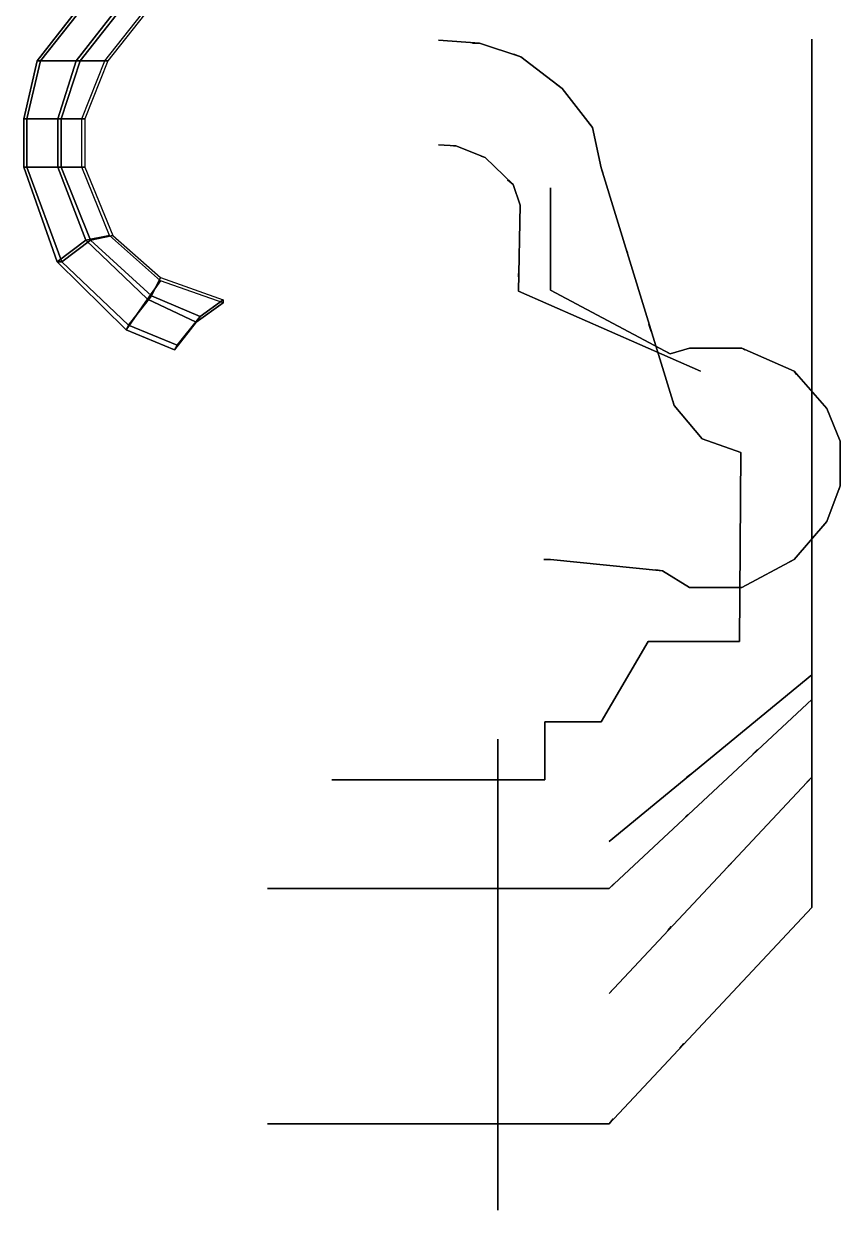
# Model space of a CAD drawing. Extents: x -5 to 14, y -77 to 101.
# Drawn here: x -5.22 to 5.06, y 32 to 46.94 of the extents above; entities that cross this region are included whole.
import ezdxf

# ---------------------------------------------------------------- set-up
doc = ezdxf.new("R2010")
doc.units = 0
doc.layers.add('RAILINGS_MIRRORED', color=6, linetype='CONTINUOUS')

msp = doc.modelspace()

# ---------------------------------------------------------------- linework, layer by layer
at = {"layer": 'RAILINGS_MIRRORED'}
for points in [[(-1.72, 50.62, 16.68), (-5.01, 46.47, 16.68), (-5.05, 46.47, 16.68), (-1.78, 50.65, 16.68)], [(-1.78, 50.65, 16.68), (-5.05, 46.47, 16.68), (-4.56, 46.47, 16.28), (-1.61, 50.24, 16.28)], [(-1.57, 50.2, 16.28), (-4.51, 46.47, 16.28), (-5.01, 46.47, 16.68), (-1.72, 50.62, 16.68)], [(-1.61, 50.24, 16.28), (-4.56, 46.47, 16.28), (-4.2, 46.47, 15.53), (-1.51, 49.87, 15.53)], [(-1.47, 49.87, 15.53), (-4.16, 46.47, 15.53), (-4.51, 46.47, 16.28), (-1.57, 50.2, 16.28)], [(0.52, 46.69, 27.68), (0, 46.73, 27.68), (0, 46.73, 27.61), (0.52, 46.69, 27.61)], [(0.52, 46.69, 27.61), (0, 46.73, 27.61), (0, 46.73, 27.68), (0.52, 46.69, 27.68)], [(0.52, 46.69, 27.95), (0, 46.73, 27.95), (0, 46.73, 28.02), (0.52, 46.69, 28.02)], [(0.52, 46.69, 28.02), (0, 46.73, 28.02), (0, 46.73, 27.95), (0.52, 46.69, 27.95)], [(0.52, 46.69, 28.39), (0, 46.73, 28.39), (0, 46.73, 28.32), (0.52, 46.69, 28.32)], [(0.52, 46.69, 28.32), (0, 46.73, 28.32), (0, 46.73, 28.39), (0.52, 46.69, 28.39)], [(0.52, 46.69, 27.35), (0.52, 46.69, 28.32), (0.43, 46.69, 28.32), (0.43, 46.69, 27.35)], [(0.43, 46.69, 27.35), (0.43, 46.69, 28.32), (0.52, 46.69, 28.32), (0.52, 46.69, 27.35)], [(1.04, 46.52, 27.68), (0.52, 46.69, 27.68), (0.52, 46.69, 27.61), (1.04, 46.52, 27.61)], [(1.04, 46.52, 27.61), (0.52, 46.69, 27.61), (0.52, 46.69, 27.68), (1.04, 46.52, 27.68)], [(1.04, 46.52, 27.95), (0.52, 46.69, 27.95), (0.52, 46.69, 28.02), (1.04, 46.52, 28.02)], [(1.04, 46.52, 28.02), (0.52, 46.69, 28.02), (0.52, 46.69, 27.95), (1.04, 46.52, 27.95)], [(1.04, 46.52, 28.39), (0.52, 46.69, 28.39), (0.52, 46.69, 28.32), (1.04, 46.52, 28.32)], [(1.04, 46.52, 28.32), (0.52, 46.69, 28.32), (0.52, 46.69, 28.39), (1.04, 46.52, 28.39)], [(4.7, 38.46, 9.01), (4.7, 46.74, 9.01), (4.7, 46.74, 8.94), (4.7, 38.46, 8.94)], [(4.7, 38.46, 8.94), (4.7, 46.74, 8.94), (4.7, 46.74, 9.01), (4.7, 38.46, 9.01)], [(4.7, 38.46, 9.24), (4.7, 46.74, 9.24), (4.7, 46.74, 9.31), (4.7, 38.46, 9.31)], [(4.7, 38.46, 9.31), (4.7, 46.74, 9.31), (4.7, 46.74, 9.24), (4.7, 38.46, 9.24)], [(4.7, 38.46, 9.71), (4.7, 46.74, 9.71), (4.7, 46.74, 9.64), (4.7, 38.46, 9.64)], [(4.7, 38.46, 9.64), (4.7, 46.74, 9.64), (4.7, 46.74, 9.71), (4.7, 38.46, 9.71)], [(4.7, 46.68, 8.67), (4.7, 46.68, 9.64), (4.7, 46.74, 9.64), (4.7, 46.74, 8.67)], [(4.7, 46.74, 8.67), (4.7, 46.74, 9.64), (4.7, 46.68, 9.64), (4.7, 46.68, 8.67)], [(-5.05, 46.47, 16.68), (-5.22, 45.74, 16.68), (-4.79, 45.74, 16.28), (-4.56, 46.47, 16.28)], [(-5.01, 46.47, 16.68), (-5.18, 45.74, 16.68), (-5.22, 45.74, 16.68), (-5.05, 46.47, 16.68)], [(-4.51, 46.47, 16.28), (-4.75, 45.74, 16.28), (-5.18, 45.74, 16.68), (-5.01, 46.47, 16.68)], [(-4.56, 46.47, 16.28), (-4.79, 45.74, 16.28), (-4.49, 45.74, 15.53), (-4.2, 46.47, 15.53)], [(-4.16, 46.47, 15.53), (-4.45, 45.74, 15.53), (-4.75, 45.74, 16.28), (-4.51, 46.47, 16.28)], [(1.04, 46.52, 27.35), (1.04, 46.52, 28.32), (0.95, 46.55, 28.32), (0.95, 46.55, 27.35)], [(0.95, 46.55, 27.35), (0.95, 46.55, 28.32), (1.04, 46.52, 28.32), (1.04, 46.52, 27.35)], [(1.56, 46.12, 27.61), (1.04, 46.52, 27.61), (1.04, 46.52, 27.68), (1.56, 46.12, 27.68)], [(1.56, 46.12, 27.68), (1.04, 46.52, 27.68), (1.04, 46.52, 27.61), (1.56, 46.12, 27.61)], [(1.56, 46.12, 28.02), (1.04, 46.52, 28.02), (1.04, 46.52, 27.95), (1.56, 46.12, 27.95)], [(1.56, 46.12, 27.95), (1.04, 46.52, 27.95), (1.04, 46.52, 28.02), (1.56, 46.12, 28.02)], [(1.56, 46.12, 28.32), (1.04, 46.52, 28.32), (1.04, 46.52, 28.39), (1.56, 46.12, 28.39)], [(1.56, 46.12, 28.39), (1.04, 46.52, 28.39), (1.04, 46.52, 28.32), (1.56, 46.12, 28.32)], [(1.56, 46.12, 27.35), (1.56, 46.12, 28.32), (1.49, 46.17, 28.32), (1.49, 46.17, 27.35)], [(1.49, 46.17, 27.35), (1.49, 46.17, 28.32), (1.56, 46.12, 28.32), (1.56, 46.12, 27.35)], [(1.94, 45.63, 27.68), (1.56, 46.12, 27.68), (1.56, 46.12, 27.61), (1.94, 45.63, 27.61)], [(1.94, 45.63, 27.61), (1.56, 46.12, 27.61), (1.56, 46.12, 27.68), (1.94, 45.63, 27.68)], [(1.94, 45.63, 27.95), (1.56, 46.12, 27.95), (1.56, 46.12, 28.02), (1.94, 45.63, 28.02)], [(1.94, 45.63, 28.02), (1.56, 46.12, 28.02), (1.56, 46.12, 27.95), (1.94, 45.63, 27.95)], [(1.94, 45.63, 28.39), (1.56, 46.12, 28.39), (1.56, 46.12, 28.32), (1.94, 45.63, 28.32)], [(1.94, 45.63, 28.32), (1.56, 46.12, 28.32), (1.56, 46.12, 28.39), (1.94, 45.63, 28.39)], [(4.7, 45.86, 8.67), (4.7, 45.86, 9.64), (4.7, 45.8, 9.64), (4.7, 45.8, 8.67)], [(4.7, 45.8, 8.67), (4.7, 45.8, 9.64), (4.7, 45.86, 9.64), (4.7, 45.86, 8.67)], [(-5.18, 45.74, 16.68), (-5.18, 45.13, 16.68), (-5.22, 45.13, 16.68), (-5.22, 45.74, 16.68)], [(-5.22, 45.74, 16.68), (-5.22, 45.13, 16.68), (-4.79, 45.13, 16.28), (-4.79, 45.74, 16.28)], [(-4.75, 45.74, 16.28), (-4.75, 45.13, 16.28), (-5.18, 45.13, 16.68), (-5.18, 45.74, 16.68)], [(-4.79, 45.74, 16.28), (-4.79, 45.13, 16.28), (-4.49, 45.13, 15.53), (-4.49, 45.74, 15.53)], [(-4.45, 45.74, 15.53), (-4.45, 45.13, 15.53), (-4.75, 45.13, 16.28), (-4.75, 45.74, 16.28)], [(1.94, 45.63, 27.35), (1.94, 45.63, 28.32), (1.89, 45.69, 28.32), (1.89, 45.69, 27.35)], [(1.89, 45.69, 27.35), (1.89, 45.69, 28.32), (1.94, 45.63, 28.32), (1.94, 45.63, 27.35)], [(2.05, 45.12, 27.61), (1.94, 45.63, 27.61), (1.94, 45.63, 27.68), (2.05, 45.12, 27.68)], [(2.05, 45.12, 27.68), (1.94, 45.63, 27.68), (1.94, 45.63, 27.61), (2.05, 45.12, 27.61)], [(2.05, 45.12, 28.02), (1.94, 45.63, 28.02), (1.94, 45.63, 27.95), (2.05, 45.12, 27.95)], [(2.05, 45.12, 27.95), (1.94, 45.63, 27.95), (1.94, 45.63, 28.02), (2.05, 45.12, 28.02)], [(2.05, 45.12, 28.32), (1.94, 45.63, 28.32), (1.94, 45.63, 28.39), (2.05, 45.12, 28.39)], [(2.05, 45.12, 28.39), (1.94, 45.63, 28.39), (1.94, 45.63, 28.32), (2.05, 45.12, 28.32)], [(0.22, 45.4, 20.04), (0, 45.41, 20.04), (0, 45.41, 20.11), (0.22, 45.4, 20.11)], [(0.22, 45.4, 20.11), (0, 45.41, 20.11), (0, 45.41, 20.04), (0.22, 45.4, 20.04)], [(0.22, 45.4, 20.41), (0, 45.41, 20.41), (0, 45.41, 20.34), (0.22, 45.4, 20.34)], [(0.22, 45.4, 20.34), (0, 45.41, 20.34), (0, 45.41, 20.41), (0.22, 45.4, 20.41)], [(0.22, 45.4, 20.74), (0, 45.41, 20.74), (0, 45.41, 20.81), (0.22, 45.4, 20.81)], [(0.22, 45.4, 20.81), (0, 45.41, 20.81), (0, 45.41, 20.74), (0.22, 45.4, 20.74)], [(0.22, 45.4, 19.77), (0.22, 45.4, 20.74), (0.19, 45.4, 20.74), (0.19, 45.4, 19.77)], [(0.19, 45.4, 19.77), (0.19, 45.4, 20.74), (0.22, 45.4, 20.74), (0.22, 45.4, 19.77)], [(0.59, 45.25, 20.11), (0.22, 45.4, 20.11), (0.22, 45.4, 20.04), (0.59, 45.25, 20.04)], [(0.59, 45.25, 20.04), (0.22, 45.4, 20.04), (0.22, 45.4, 20.11), (0.59, 45.25, 20.11)], [(0.59, 45.25, 20.34), (0.22, 45.4, 20.34), (0.22, 45.4, 20.41), (0.59, 45.25, 20.41)], [(0.59, 45.25, 20.41), (0.22, 45.4, 20.41), (0.22, 45.4, 20.34), (0.59, 45.25, 20.34)], [(0.59, 45.25, 20.81), (0.22, 45.4, 20.81), (0.22, 45.4, 20.74), (0.59, 45.25, 20.74)], [(0.59, 45.25, 20.74), (0.22, 45.4, 20.74), (0.22, 45.4, 20.81), (0.59, 45.25, 20.81)], [(0.54, 45.27, 19.77), (0.54, 45.27, 20.74), (0.59, 45.25, 20.74), (0.59, 45.25, 19.77)], [(0.59, 45.25, 19.77), (0.59, 45.25, 20.74), (0.54, 45.27, 20.74), (0.54, 45.27, 19.77)], [(-5.18, 45.13, 16.68), (-4.74, 43.94, 16.68), (-4.8, 43.94, 16.68), (-5.22, 45.13, 16.68)], [(-5.22, 45.13, 16.68), (-4.8, 43.94, 16.68), (-4.44, 44.21, 16.28), (-4.79, 45.13, 16.28)], [(-4.75, 45.13, 16.28), (-4.38, 44.21, 16.28), (-4.74, 43.94, 16.68), (-5.18, 45.13, 16.68)], [(-4.79, 45.13, 16.28), (-4.44, 44.21, 16.28), (-4.14, 44.27, 15.53), (-4.49, 45.13, 15.53)], [(-4.45, 45.13, 15.53), (-4.1, 44.27, 15.53), (-4.38, 44.21, 16.28), (-4.75, 45.13, 16.28)], [(0.94, 44.91, 20.04), (0.59, 45.25, 20.04), (0.59, 45.25, 20.11), (0.94, 44.91, 20.11)], [(0.94, 44.91, 20.11), (0.59, 45.25, 20.11), (0.59, 45.25, 20.04), (0.94, 44.91, 20.04)], [(0.94, 44.91, 20.41), (0.59, 45.25, 20.41), (0.59, 45.25, 20.34), (0.94, 44.91, 20.34)], [(0.94, 44.91, 20.34), (0.59, 45.25, 20.34), (0.59, 45.25, 20.41), (0.94, 44.91, 20.41)], [(0.94, 44.91, 20.74), (0.59, 45.25, 20.74), (0.59, 45.25, 20.81), (0.94, 44.91, 20.81)], [(0.94, 44.91, 20.81), (0.59, 45.25, 20.81), (0.59, 45.25, 20.74), (0.94, 44.91, 20.74)], [(2.97, 42.13, 27.68), (2.05, 45.12, 27.68), (2.05, 45.12, 27.61), (2.97, 42.13, 27.61)], [(2.97, 42.13, 27.61), (2.05, 45.12, 27.61), (2.05, 45.12, 27.68), (2.97, 42.13, 27.68)], [(2.97, 42.13, 27.95), (2.05, 45.12, 27.95), (2.05, 45.12, 28.02), (2.97, 42.13, 28.02)], [(2.97, 42.13, 28.02), (2.05, 45.12, 28.02), (2.05, 45.12, 27.95), (2.97, 42.13, 27.95)], [(2.05, 45.12, 27.35), (2.05, 45.12, 28.32), (2.07, 45.06, 28.32), (2.07, 45.06, 27.35)], [(2.07, 45.06, 27.35), (2.07, 45.06, 28.32), (2.05, 45.12, 28.32), (2.05, 45.12, 27.35)], [(2.97, 42.13, 28.39), (2.05, 45.12, 28.39), (2.05, 45.12, 28.32), (2.97, 42.13, 28.32)], [(2.97, 42.13, 28.32), (2.05, 45.12, 28.32), (2.05, 45.12, 28.39), (2.97, 42.13, 28.39)], [(0.94, 44.91, 19.77), (0.94, 44.91, 20.74), (0.87, 44.97, 20.74), (0.87, 44.97, 19.77)], [(0.87, 44.97, 19.77), (0.87, 44.97, 20.74), (0.94, 44.91, 20.74), (0.94, 44.91, 19.77)], [(1.03, 44.65, 20.11), (0.94, 44.91, 20.11), (0.94, 44.91, 20.04), (1.03, 44.65, 20.04)], [(1.03, 44.65, 20.04), (0.94, 44.91, 20.04), (0.94, 44.91, 20.11), (1.03, 44.65, 20.11)], [(1.03, 44.65, 20.34), (0.94, 44.91, 20.34), (0.94, 44.91, 20.41), (1.03, 44.65, 20.41)], [(1.03, 44.65, 20.41), (0.94, 44.91, 20.41), (0.94, 44.91, 20.34), (1.03, 44.65, 20.34)], [(1.03, 44.65, 20.81), (0.94, 44.91, 20.81), (0.94, 44.91, 20.74), (1.03, 44.65, 20.74)], [(1.03, 44.65, 20.74), (0.94, 44.91, 20.74), (0.94, 44.91, 20.81), (1.03, 44.65, 20.81)], [(1.41, 43.58, 24.25), (1.41, 44.87, 24.25), (1.41, 44.87, 24.32), (1.41, 43.58, 24.32)], [(1.41, 43.58, 24.32), (1.41, 44.87, 24.32), (1.41, 44.87, 24.25), (1.41, 43.58, 24.25)], [(1.41, 43.58, 24.65), (1.41, 44.87, 24.65), (1.41, 44.87, 24.58), (1.41, 43.58, 24.58)], [(1.41, 43.58, 24.58), (1.41, 44.87, 24.58), (1.41, 44.87, 24.65), (1.41, 43.58, 24.65)], [(1.41, 44.83, 23.98), (1.41, 44.83, 24.95), (1.41, 44.87, 24.95), (1.41, 44.87, 23.98)], [(1.41, 44.87, 23.98), (1.41, 44.87, 24.95), (1.41, 44.83, 24.95), (1.41, 44.83, 23.98)], [(1.41, 43.58, 24.95), (1.41, 44.87, 24.95), (1.41, 44.87, 25.02), (1.41, 43.58, 25.02)], [(1.41, 43.58, 25.02), (1.41, 44.87, 25.02), (1.41, 44.87, 24.95), (1.41, 43.58, 24.95)], [(4.7, 44.84, 8.67), (4.7, 44.84, 9.64), (4.7, 44.9, 9.64), (4.7, 44.9, 8.67)], [(4.7, 44.9, 8.67), (4.7, 44.9, 9.64), (4.7, 44.84, 9.64), (4.7, 44.84, 8.67)], [(4.7, 38.74, 11.12), (4.7, 44.66, 11.12), (4.7, 44.66, 11.05), (4.7, 38.74, 11.05)], [(4.7, 38.74, 11.05), (4.7, 44.66, 11.05), (4.7, 44.66, 11.12), (4.7, 38.74, 11.12)], [(4.7, 38.43, 13.16), (4.7, 44.66, 13.16), (4.7, 44.66, 13.23), (4.7, 38.43, 13.23)], [(4.7, 38.43, 13.23), (4.7, 44.66, 13.23), (4.7, 44.66, 13.16), (4.7, 38.43, 13.16)], [(4.7, 38.43, 13.53), (4.7, 44.66, 13.53), (4.7, 44.66, 13.46), (4.7, 38.43, 13.46)], [(4.7, 38.43, 13.46), (4.7, 44.66, 13.46), (4.7, 44.66, 13.53), (4.7, 38.43, 13.53)], [(4.7, 38.74, 11.35), (4.7, 44.66, 11.35), (4.7, 44.66, 11.42), (4.7, 38.74, 11.42)], [(4.7, 38.74, 11.42), (4.7, 44.66, 11.42), (4.7, 44.66, 11.35), (4.7, 38.74, 11.35)], [(4.7, 44.6, 12.89), (4.7, 44.6, 13.86), (4.7, 44.66, 13.86), (4.7, 44.66, 12.89)], [(4.7, 44.66, 12.89), (4.7, 44.66, 13.86), (4.7, 44.6, 13.86), (4.7, 44.6, 12.89)], [(4.7, 38.43, 13.86), (4.7, 44.66, 13.86), (4.7, 44.66, 13.93), (4.7, 38.43, 13.93)], [(4.7, 38.43, 13.93), (4.7, 44.66, 13.93), (4.7, 44.66, 13.86), (4.7, 38.43, 13.86)], [(4.7, 44.6, 10.78), (4.7, 44.6, 11.75), (4.7, 44.66, 11.75), (4.7, 44.66, 10.78)], [(4.7, 44.66, 10.78), (4.7, 44.66, 11.75), (4.7, 44.6, 11.75), (4.7, 44.6, 10.78)], [(4.7, 38.74, 11.82), (4.7, 44.66, 11.82), (4.7, 44.66, 11.75), (4.7, 38.74, 11.75)], [(4.7, 38.74, 11.75), (4.7, 44.66, 11.75), (4.7, 44.66, 11.82), (4.7, 38.74, 11.82)], [(1.01, 43.57, 20.04), (1.03, 44.65, 20.04), (1.03, 44.65, 20.11), (1.01, 43.57, 20.11)], [(1.01, 43.57, 20.11), (1.03, 44.65, 20.11), (1.03, 44.65, 20.04), (1.01, 43.57, 20.04)], [(1.01, 43.57, 20.41), (1.03, 44.65, 20.41), (1.03, 44.65, 20.34), (1.01, 43.57, 20.34)], [(1.01, 43.57, 20.34), (1.03, 44.65, 20.34), (1.03, 44.65, 20.41), (1.01, 43.57, 20.41)], [(1.01, 43.57, 20.74), (1.03, 44.65, 20.74), (1.03, 44.65, 20.81), (1.01, 43.57, 20.81)], [(1.01, 43.57, 20.81), (1.03, 44.65, 20.81), (1.03, 44.65, 20.74), (1.01, 43.57, 20.74)], [(1.03, 44.65, 19.77), (1.03, 44.65, 20.74), (1.03, 44.61, 20.74), (1.03, 44.61, 19.77)], [(1.03, 44.61, 19.77), (1.03, 44.61, 20.74), (1.03, 44.65, 20.74), (1.03, 44.65, 19.77)], [(-4.8, 43.94, 16.68), (-3.93, 43.08, 16.68), (-3.66, 43.47, 16.28), (-4.44, 44.21, 16.28)], [(-4.38, 44.21, 16.28), (-3.61, 43.51, 16.28), (-3.9, 43.14, 16.68), (-4.74, 43.94, 16.68)], [(-4.44, 44.21, 16.28), (-3.66, 43.47, 16.28), (-3.5, 43.7, 15.53), (-4.14, 44.27, 15.53)], [(-4.1, 44.27, 15.53), (-3.5, 43.74, 15.53), (-3.61, 43.51, 16.28), (-4.38, 44.21, 16.28)], [(2.36, 44.11, 27.35), (2.36, 44.11, 28.32), (2.38, 44.05, 28.32), (2.38, 44.05, 27.35)], [(2.38, 44.05, 27.35), (2.38, 44.05, 28.32), (2.36, 44.11, 28.32), (2.36, 44.11, 27.35)], [(-4.74, 43.94, 16.68), (-3.9, 43.14, 16.68), (-3.93, 43.08, 16.68), (-4.8, 43.94, 16.68)], [(1.01, 43.75, 19.77), (1.01, 43.75, 20.74), (1.01, 43.79, 20.74), (1.01, 43.79, 19.77)], [(1.01, 43.79, 19.77), (1.01, 43.79, 20.74), (1.01, 43.75, 20.74), (1.01, 43.75, 19.77)], [(-3.66, 43.47, 16.28), (-3.05, 43.18, 16.28), (-2.71, 43.42, 15.53), (-3.5, 43.7, 15.53)], [(-3.5, 43.74, 15.53), (-2.71, 43.46, 15.53), (-3, 43.25, 16.28), (-3.61, 43.51, 16.28)], [(1.41, 43.58, 23.98), (1.41, 43.58, 24.95), (1.41, 43.62, 24.95), (1.41, 43.62, 23.98)], [(1.41, 43.62, 23.98), (1.41, 43.62, 24.95), (1.41, 43.58, 24.95), (1.41, 43.58, 23.98)], [(4.7, 43.73, 8.67), (4.7, 43.73, 9.64), (4.7, 43.67, 9.64), (4.7, 43.67, 8.67)], [(4.7, 43.67, 8.67), (4.7, 43.67, 9.64), (4.7, 43.73, 9.64), (4.7, 43.73, 8.67)], [(4.7, 43.63, 12.89), (4.7, 43.63, 13.86), (4.7, 43.69, 13.86), (4.7, 43.69, 12.89)], [(4.7, 43.69, 12.89), (4.7, 43.69, 13.86), (4.7, 43.63, 13.86), (4.7, 43.63, 12.89)], [(4.7, 43.69, 10.78), (4.7, 43.69, 11.75), (4.7, 43.63, 11.75), (4.7, 43.63, 10.78)], [(4.7, 43.63, 10.78), (4.7, 43.63, 11.75), (4.7, 43.69, 11.75), (4.7, 43.69, 10.78)], [(-3.93, 43.08, 16.68), (-3.32, 42.83, 16.68), (-3.05, 43.18, 16.28), (-3.66, 43.47, 16.28)], [(-3.61, 43.51, 16.28), (-3, 43.25, 16.28), (-3.29, 42.89, 16.68), (-3.9, 43.14, 16.68)], [(3.3, 42.56, 20.11), (1.01, 43.57, 20.11), (1.01, 43.57, 20.04), (3.3, 42.56, 20.04)], [(3.3, 42.56, 20.04), (1.01, 43.57, 20.04), (1.01, 43.57, 20.11), (3.3, 42.56, 20.11)], [(3.3, 42.56, 20.34), (1.01, 43.57, 20.34), (1.01, 43.57, 20.41), (3.3, 42.56, 20.41)], [(3.3, 42.56, 20.41), (1.01, 43.57, 20.41), (1.01, 43.57, 20.34), (3.3, 42.56, 20.34)], [(3.3, 42.56, 20.81), (1.01, 43.57, 20.81), (1.01, 43.57, 20.74), (3.3, 42.56, 20.74)], [(3.3, 42.56, 20.74), (1.01, 43.57, 20.74), (1.01, 43.57, 20.81), (3.3, 42.56, 20.81)], [(2.92, 42.78, 24.32), (1.41, 43.58, 24.32), (1.41, 43.58, 24.25), (2.92, 42.78, 24.25)], [(2.92, 42.78, 24.25), (1.41, 43.58, 24.25), (1.41, 43.58, 24.32), (2.92, 42.78, 24.32)], [(2.92, 42.78, 24.58), (1.41, 43.58, 24.58), (1.41, 43.58, 24.65), (2.92, 42.78, 24.65)], [(2.92, 42.78, 24.65), (1.41, 43.58, 24.65), (1.41, 43.58, 24.58), (2.92, 42.78, 24.58)], [(2.92, 42.78, 25.02), (1.41, 43.58, 25.02), (1.41, 43.58, 24.95), (2.92, 42.78, 24.95)], [(2.92, 42.78, 24.95), (1.41, 43.58, 24.95), (1.41, 43.58, 25.02), (2.92, 42.78, 25.02)], [(-3.05, 43.18, 16.28), (-3, 43.25, 16.28), (-2.71, 43.46, 15.53), (-2.71, 43.42, 15.53)], [(-3.32, 42.83, 16.68), (-3.29, 42.89, 16.68), (-3, 43.25, 16.28), (-3.05, 43.18, 16.28)], [(4.7, 37.45, 15.3), (4.7, 43.27, 15.3), (4.7, 43.27, 15.37), (4.7, 37.45, 15.37)], [(4.7, 37.45, 15.37), (4.7, 43.27, 15.37), (4.7, 43.27, 15.3), (4.7, 37.45, 15.3)], [(4.7, 37.45, 15.67), (4.7, 43.27, 15.67), (4.7, 43.27, 15.6), (4.7, 37.45, 15.6)], [(4.7, 37.45, 15.6), (4.7, 43.27, 15.6), (4.7, 43.27, 15.67), (4.7, 37.45, 15.67)], [(4.7, 37.45, 16), (4.7, 43.27, 16), (4.7, 43.27, 16.07), (4.7, 37.45, 16.07)], [(4.7, 37.45, 16.07), (4.7, 43.27, 16.07), (4.7, 43.27, 16), (4.7, 37.45, 16)], [(-3.9, 43.14, 16.68), (-3.29, 42.89, 16.68), (-3.32, 42.83, 16.68), (-3.93, 43.08, 16.68)], [(2.68, 43.06, 27.35), (2.68, 43.06, 28.32), (2.65, 43.15, 28.32), (2.65, 43.15, 27.35)], [(2.65, 43.15, 27.35), (2.65, 43.15, 28.32), (2.68, 43.06, 28.32), (2.68, 43.06, 27.35)], [(2.92, 42.78, 23.98), (2.92, 42.78, 24.95), (2.88, 42.8, 24.95), (2.88, 42.8, 23.98)], [(2.88, 42.8, 23.98), (2.88, 42.8, 24.95), (2.92, 42.78, 24.95), (2.92, 42.78, 23.98)], [(3.16, 42.85, 24.25), (2.92, 42.78, 24.25), (2.92, 42.78, 24.32), (3.16, 42.85, 24.32)], [(3.16, 42.85, 24.32), (2.92, 42.78, 24.32), (2.92, 42.78, 24.25), (3.16, 42.85, 24.25)], [(3.16, 42.85, 24.65), (2.92, 42.78, 24.65), (2.92, 42.78, 24.58), (3.16, 42.85, 24.58)], [(3.16, 42.85, 24.58), (2.92, 42.78, 24.58), (2.92, 42.78, 24.65), (3.16, 42.85, 24.65)], [(3.16, 42.85, 24.95), (2.92, 42.78, 24.95), (2.92, 42.78, 25.02), (3.16, 42.85, 25.02)], [(3.16, 42.85, 25.02), (2.92, 42.78, 25.02), (2.92, 42.78, 24.95), (3.16, 42.85, 24.95)], [(3.82, 42.85, 24.32), (3.16, 42.85, 24.32), (3.16, 42.85, 24.25), (3.82, 42.85, 24.25)], [(3.82, 42.85, 24.25), (3.16, 42.85, 24.25), (3.16, 42.85, 24.32), (3.82, 42.85, 24.32)], [(3.82, 42.85, 24.58), (3.16, 42.85, 24.58), (3.16, 42.85, 24.65), (3.82, 42.85, 24.65)], [(3.82, 42.85, 24.65), (3.16, 42.85, 24.65), (3.16, 42.85, 24.58), (3.82, 42.85, 24.58)], [(3.16, 42.85, 23.98), (3.16, 42.85, 24.95), (3.2, 42.85, 24.95), (3.2, 42.85, 23.98)], [(3.2, 42.85, 23.98), (3.2, 42.85, 24.95), (3.16, 42.85, 24.95), (3.16, 42.85, 23.98)], [(3.82, 42.85, 25.02), (3.16, 42.85, 25.02), (3.16, 42.85, 24.95), (3.82, 42.85, 24.95)], [(3.82, 42.85, 24.95), (3.16, 42.85, 24.95), (3.16, 42.85, 25.02), (3.82, 42.85, 25.02)], [(4.48, 42.56, 24.25), (3.82, 42.85, 24.25), (3.82, 42.85, 24.32), (4.48, 42.56, 24.32)], [(4.48, 42.56, 24.32), (3.82, 42.85, 24.32), (3.82, 42.85, 24.25), (4.48, 42.56, 24.25)], [(4.48, 42.56, 24.65), (3.82, 42.85, 24.65), (3.82, 42.85, 24.58), (4.48, 42.56, 24.58)], [(4.48, 42.56, 24.58), (3.82, 42.85, 24.58), (3.82, 42.85, 24.65), (4.48, 42.56, 24.65)], [(4.48, 42.56, 24.95), (3.82, 42.85, 24.95), (3.82, 42.85, 25.02), (4.48, 42.56, 25.02)], [(4.48, 42.56, 25.02), (3.82, 42.85, 25.02), (3.82, 42.85, 24.95), (4.48, 42.56, 24.95)], [(3.86, 42.83, 23.98), (3.86, 42.83, 24.95), (3.82, 42.85, 24.95), (3.82, 42.85, 23.98)], [(3.82, 42.85, 23.98), (3.82, 42.85, 24.95), (3.86, 42.83, 24.95), (3.86, 42.83, 23.98)], [(4.7, 42.72, 10.78), (4.7, 42.72, 11.75), (4.7, 42.78, 11.75), (4.7, 42.78, 10.78)], [(4.7, 42.78, 10.78), (4.7, 42.78, 11.75), (4.7, 42.72, 11.75), (4.7, 42.72, 10.78)], [(4.7, 42.76, 12.89), (4.7, 42.76, 13.86), (4.7, 42.7, 13.86), (4.7, 42.7, 12.89)], [(4.7, 42.7, 12.89), (4.7, 42.7, 13.86), (4.7, 42.76, 13.86), (4.7, 42.76, 12.89)], [(4.7, 42.63, 8.67), (4.7, 42.63, 9.64), (4.7, 42.69, 9.64), (4.7, 42.69, 8.67)], [(4.7, 42.69, 8.67), (4.7, 42.69, 9.64), (4.7, 42.63, 9.64), (4.7, 42.63, 8.67)], [(4.89, 42.09, 24.32), (4.48, 42.56, 24.32), (4.48, 42.56, 24.25), (4.89, 42.09, 24.25)], [(4.89, 42.09, 24.25), (4.48, 42.56, 24.25), (4.48, 42.56, 24.32), (4.89, 42.09, 24.32)], [(4.89, 42.09, 24.58), (4.48, 42.56, 24.58), (4.48, 42.56, 24.65), (4.89, 42.09, 24.65)], [(4.89, 42.09, 24.65), (4.48, 42.56, 24.65), (4.48, 42.56, 24.58), (4.89, 42.09, 24.58)], [(4.48, 42.56, 23.98), (4.48, 42.56, 24.95), (4.51, 42.52, 24.95), (4.51, 42.52, 23.98)], [(4.51, 42.52, 23.98), (4.51, 42.52, 24.95), (4.48, 42.56, 24.95), (4.48, 42.56, 23.98)], [(4.89, 42.09, 25.02), (4.48, 42.56, 25.02), (4.48, 42.56, 24.95), (4.89, 42.09, 24.95)], [(4.89, 42.09, 24.95), (4.48, 42.56, 24.95), (4.48, 42.56, 25.02), (4.89, 42.09, 25.02)], [(4.7, 42.55, 15.03), (4.7, 42.55, 16), (4.7, 42.49, 16), (4.7, 42.49, 15.03)], [(4.7, 42.49, 15.03), (4.7, 42.49, 16), (4.7, 42.55, 16), (4.7, 42.55, 15.03)], [(2.95, 42.19, 27.35), (2.95, 42.19, 28.32), (2.97, 42.13, 28.32), (2.97, 42.13, 27.35)], [(2.97, 42.13, 27.35), (2.97, 42.13, 28.32), (2.95, 42.19, 28.32), (2.95, 42.19, 27.35)], [(3.32, 41.71, 27.61), (2.97, 42.13, 27.61), (2.97, 42.13, 27.68), (3.32, 41.71, 27.68)], [(3.32, 41.71, 27.68), (2.97, 42.13, 27.68), (2.97, 42.13, 27.61), (3.32, 41.71, 27.61)], [(3.32, 41.71, 28.02), (2.97, 42.13, 28.02), (2.97, 42.13, 27.95), (3.32, 41.71, 27.95)], [(3.32, 41.71, 27.95), (2.97, 42.13, 27.95), (2.97, 42.13, 28.02), (3.32, 41.71, 28.02)], [(3.32, 41.71, 28.32), (2.97, 42.13, 28.32), (2.97, 42.13, 28.39), (3.32, 41.71, 28.39)], [(3.32, 41.71, 28.39), (2.97, 42.13, 28.39), (2.97, 42.13, 28.32), (3.32, 41.71, 28.32)], [(4.7, 41.96, 12.89), (4.7, 41.96, 13.86), (4.7, 42.02, 13.86), (4.7, 42.02, 12.89)], [(4.7, 42.02, 12.89), (4.7, 42.02, 13.86), (4.7, 41.96, 13.86), (4.7, 41.96, 12.89)], [(4.7, 41.99, 10.78), (4.7, 41.99, 11.75), (4.7, 41.93, 11.75), (4.7, 41.93, 10.78)], [(4.7, 41.93, 10.78), (4.7, 41.93, 11.75), (4.7, 41.99, 11.75), (4.7, 41.99, 10.78)], [(5.06, 41.68, 24.25), (4.89, 42.09, 24.25), (4.89, 42.09, 24.32), (5.06, 41.68, 24.32)], [(5.06, 41.68, 24.32), (4.89, 42.09, 24.32), (4.89, 42.09, 24.25), (5.06, 41.68, 24.25)], [(5.06, 41.68, 24.65), (4.89, 42.09, 24.65), (4.89, 42.09, 24.58), (5.06, 41.68, 24.58)], [(5.06, 41.68, 24.58), (4.89, 42.09, 24.58), (4.89, 42.09, 24.65), (5.06, 41.68, 24.65)], [(4.91, 42.04, 23.98), (4.91, 42.04, 24.95), (4.89, 42.09, 24.95), (4.89, 42.09, 23.98)], [(4.89, 42.09, 23.98), (4.89, 42.09, 24.95), (4.91, 42.04, 24.95), (4.91, 42.04, 23.98)], [(5.06, 41.68, 24.95), (4.89, 42.09, 24.95), (4.89, 42.09, 25.02), (5.06, 41.68, 25.02)], [(5.06, 41.68, 25.02), (4.89, 42.09, 25.02), (4.89, 42.09, 24.95), (5.06, 41.68, 24.95)], [(3.28, 41.76, 27.35), (3.28, 41.76, 28.32), (3.32, 41.71, 28.32), (3.32, 41.71, 27.35)], [(3.32, 41.71, 27.35), (3.32, 41.71, 28.32), (3.28, 41.76, 28.32), (3.28, 41.76, 27.35)], [(3.81, 41.54, 27.68), (3.32, 41.71, 27.68), (3.32, 41.71, 27.61), (3.81, 41.54, 27.61)], [(3.81, 41.54, 27.61), (3.32, 41.71, 27.61), (3.32, 41.71, 27.68), (3.81, 41.54, 27.68)], [(3.81, 41.54, 27.95), (3.32, 41.71, 27.95), (3.32, 41.71, 28.02), (3.81, 41.54, 28.02)], [(3.81, 41.54, 28.02), (3.32, 41.71, 28.02), (3.32, 41.71, 27.95), (3.81, 41.54, 27.95)], [(3.81, 41.54, 28.39), (3.32, 41.71, 28.39), (3.32, 41.71, 28.32), (3.81, 41.54, 28.32)], [(3.81, 41.54, 28.32), (3.32, 41.71, 28.32), (3.32, 41.71, 28.39), (3.81, 41.54, 28.39)], [(5.06, 41.12, 24.32), (5.06, 41.68, 24.32), (5.06, 41.68, 24.25), (5.06, 41.12, 24.25)], [(5.06, 41.12, 24.25), (5.06, 41.68, 24.25), (5.06, 41.68, 24.32), (5.06, 41.12, 24.32)], [(5.06, 41.12, 24.58), (5.06, 41.68, 24.58), (5.06, 41.68, 24.65), (5.06, 41.12, 24.65)], [(5.06, 41.12, 24.65), (5.06, 41.68, 24.65), (5.06, 41.68, 24.58), (5.06, 41.12, 24.58)], [(5.06, 41.68, 23.98), (5.06, 41.68, 24.95), (5.06, 41.63, 24.95), (5.06, 41.63, 23.98)], [(5.06, 41.63, 23.98), (5.06, 41.63, 24.95), (5.06, 41.68, 24.95), (5.06, 41.68, 23.98)], [(5.06, 41.12, 25.02), (5.06, 41.68, 25.02), (5.06, 41.68, 24.95), (5.06, 41.12, 24.95)], [(5.06, 41.12, 24.95), (5.06, 41.68, 24.95), (5.06, 41.68, 25.02), (5.06, 41.12, 25.02)], [(3.79, 39.16, 27.61), (3.81, 41.54, 27.61), (3.81, 41.54, 27.68), (3.79, 39.16, 27.68)], [(3.79, 39.16, 27.68), (3.81, 41.54, 27.68), (3.81, 41.54, 27.61), (3.79, 39.16, 27.61)], [(3.79, 39.16, 28.02), (3.81, 41.54, 28.02), (3.81, 41.54, 27.95), (3.79, 39.16, 27.95)], [(3.79, 39.16, 27.95), (3.81, 41.54, 27.95), (3.81, 41.54, 28.02), (3.79, 39.16, 28.02)], [(3.79, 39.16, 28.32), (3.81, 41.54, 28.32), (3.81, 41.54, 28.39), (3.79, 39.16, 28.39)], [(3.79, 39.16, 28.39), (3.81, 41.54, 28.39), (3.81, 41.54, 28.32), (3.79, 39.16, 28.32)], [(3.81, 41.49, 27.35), (3.81, 41.49, 28.32), (3.81, 41.54, 28.32), (3.81, 41.54, 27.35)], [(3.81, 41.54, 27.35), (3.81, 41.54, 28.32), (3.81, 41.49, 28.32), (3.81, 41.49, 27.35)], [(4.7, 41.65, 8.67), (4.7, 41.65, 9.64), (4.7, 41.59, 9.64), (4.7, 41.59, 8.67)], [(4.7, 41.59, 8.67), (4.7, 41.59, 9.64), (4.7, 41.65, 9.64), (4.7, 41.65, 8.67)], [(4.7, 41.33, 15.03), (4.7, 41.33, 16), (4.7, 41.39, 16), (4.7, 41.39, 15.03)], [(4.7, 41.39, 15.03), (4.7, 41.39, 16), (4.7, 41.33, 16), (4.7, 41.33, 15.03)], [(4.7, 41.36, 12.89), (4.7, 41.36, 13.86), (4.7, 41.3, 13.86), (4.7, 41.3, 12.89)], [(4.7, 41.3, 12.89), (4.7, 41.3, 13.86), (4.7, 41.36, 13.86), (4.7, 41.36, 12.89)], [(4.7, 41.29, 10.78), (4.7, 41.29, 11.75), (4.7, 41.35, 11.75), (4.7, 41.35, 10.78)], [(4.7, 41.35, 10.78), (4.7, 41.35, 11.75), (4.7, 41.29, 11.75), (4.7, 41.29, 10.78)], [(4.7, 35.81, 17.35), (4.7, 41.31, 17.35), (4.7, 41.31, 17.42), (4.7, 35.81, 17.42)], [(4.7, 35.81, 17.42), (4.7, 41.31, 17.42), (4.7, 41.31, 17.35), (4.7, 35.81, 17.35)], [(4.7, 35.81, 17.72), (4.7, 41.31, 17.72), (4.7, 41.31, 17.65), (4.7, 35.81, 17.65)], [(4.7, 35.81, 17.65), (4.7, 41.31, 17.65), (4.7, 41.31, 17.72), (4.7, 35.81, 17.72)], [(4.7, 35.81, 18.05), (4.7, 41.31, 18.05), (4.7, 41.31, 18.12), (4.7, 35.81, 18.12)], [(4.7, 35.81, 18.12), (4.7, 41.31, 18.12), (4.7, 41.31, 18.05), (4.7, 35.81, 18.05)], [(4.7, 41.31, 17.08), (4.7, 41.31, 18.05), (4.7, 41.25, 18.05), (4.7, 41.25, 17.08)], [(4.7, 41.25, 17.08), (4.7, 41.25, 18.05), (4.7, 41.31, 18.05), (4.7, 41.31, 17.08)], [(4.89, 40.67, 24.25), (5.06, 41.12, 24.25), (5.06, 41.12, 24.32), (4.89, 40.67, 24.32)], [(4.89, 40.67, 24.32), (5.06, 41.12, 24.32), (5.06, 41.12, 24.25), (4.89, 40.67, 24.25)], [(4.89, 40.67, 24.65), (5.06, 41.12, 24.65), (5.06, 41.12, 24.58), (4.89, 40.67, 24.58)], [(4.89, 40.67, 24.58), (5.06, 41.12, 24.58), (5.06, 41.12, 24.65), (4.89, 40.67, 24.65)], [(4.89, 40.67, 24.95), (5.06, 41.12, 24.95), (5.06, 41.12, 25.02), (4.89, 40.67, 25.02)], [(4.89, 40.67, 25.02), (5.06, 41.12, 25.02), (5.06, 41.12, 24.95), (4.89, 40.67, 24.95)], [(5.04, 41.07, 23.98), (5.04, 41.07, 24.95), (5.06, 41.12, 24.95), (5.06, 41.12, 23.98)], [(5.06, 41.12, 23.98), (5.06, 41.12, 24.95), (5.04, 41.07, 24.95), (5.04, 41.07, 23.98)], [(4.7, 40.73, 8.67), (4.7, 40.73, 9.64), (4.7, 40.79, 9.64), (4.7, 40.79, 8.67)], [(4.7, 40.79, 8.67), (4.7, 40.79, 9.64), (4.7, 40.73, 9.64), (4.7, 40.73, 8.67)], [(4.48, 40.19, 24.32), (4.89, 40.67, 24.32), (4.89, 40.67, 24.25), (4.48, 40.19, 24.25)], [(4.48, 40.19, 24.25), (4.89, 40.67, 24.25), (4.89, 40.67, 24.32), (4.48, 40.19, 24.32)], [(4.48, 40.19, 24.58), (4.89, 40.67, 24.58), (4.89, 40.67, 24.65), (4.48, 40.19, 24.65)], [(4.48, 40.19, 24.65), (4.89, 40.67, 24.65), (4.89, 40.67, 24.58), (4.48, 40.19, 24.58)], [(4.48, 40.19, 25.02), (4.89, 40.67, 25.02), (4.89, 40.67, 24.95), (4.48, 40.19, 24.95)], [(4.48, 40.19, 24.95), (4.89, 40.67, 24.95), (4.89, 40.67, 25.02), (4.48, 40.19, 25.02)], [(4.85, 40.62, 23.98), (4.85, 40.62, 24.95), (4.89, 40.67, 24.95), (4.89, 40.67, 23.98)], [(4.89, 40.67, 23.98), (4.89, 40.67, 24.95), (4.85, 40.62, 24.95), (4.85, 40.62, 23.98)], [(3.8, 40.46, 27.35), (3.8, 40.46, 28.32), (3.8, 40.51, 28.32), (3.8, 40.51, 27.35)], [(3.8, 40.51, 27.35), (3.8, 40.51, 28.32), (3.8, 40.46, 28.32), (3.8, 40.46, 27.35)], [(4.7, 40.47, 17.08), (4.7, 40.47, 18.05), (4.7, 40.41, 18.05), (4.7, 40.41, 17.08)], [(4.7, 40.41, 17.08), (4.7, 40.41, 18.05), (4.7, 40.47, 18.05), (4.7, 40.47, 17.08)], [(4.7, 40.46, 15.03), (4.7, 40.46, 16), (4.7, 40.4, 16), (4.7, 40.4, 15.03)], [(4.7, 40.4, 15.03), (4.7, 40.4, 16), (4.7, 40.46, 16), (4.7, 40.46, 15.03)], [(4.7, 40.36, 12.89), (4.7, 40.36, 13.86), (4.7, 40.42, 13.86), (4.7, 40.42, 12.89)], [(4.7, 40.42, 12.89), (4.7, 40.42, 13.86), (4.7, 40.36, 13.86), (4.7, 40.36, 12.89)], [(4.7, 40.42, 10.78), (4.7, 40.42, 11.75), (4.7, 40.36, 11.75), (4.7, 40.36, 10.78)], [(4.7, 40.36, 10.78), (4.7, 40.36, 11.75), (4.7, 40.42, 11.75), (4.7, 40.42, 10.78)], [(1.33, 40.19, 23.98), (1.33, 40.19, 24.95), (1.41, 40.19, 24.95), (1.41, 40.19, 23.98)], [(1.41, 40.19, 23.98), (1.41, 40.19, 24.95), (1.33, 40.19, 24.95), (1.33, 40.19, 23.98)], [(1.41, 40.19, 24.32), (2.82, 40.05, 24.32), (2.82, 40.05, 24.25), (1.41, 40.19, 24.25)], [(1.41, 40.19, 24.25), (2.82, 40.05, 24.25), (2.82, 40.05, 24.32), (1.41, 40.19, 24.32)], [(1.41, 40.19, 24.58), (2.82, 40.05, 24.58), (2.82, 40.05, 24.65), (1.41, 40.19, 24.65)], [(1.41, 40.19, 24.65), (2.82, 40.05, 24.65), (2.82, 40.05, 24.58), (1.41, 40.19, 24.58)], [(1.41, 40.19, 25.02), (2.82, 40.05, 25.02), (2.82, 40.05, 24.95), (1.41, 40.19, 24.95)], [(1.41, 40.19, 24.95), (2.82, 40.05, 24.95), (2.82, 40.05, 25.02), (1.41, 40.19, 25.02)], [(3.82, 39.84, 24.25), (4.48, 40.19, 24.25), (4.48, 40.19, 24.32), (3.82, 39.84, 24.32)], [(3.82, 39.84, 24.32), (4.48, 40.19, 24.32), (4.48, 40.19, 24.25), (3.82, 39.84, 24.25)], [(3.82, 39.84, 24.65), (4.48, 40.19, 24.65), (4.48, 40.19, 24.58), (3.82, 39.84, 24.58)], [(3.82, 39.84, 24.58), (4.48, 40.19, 24.58), (4.48, 40.19, 24.65), (3.82, 39.84, 24.65)], [(3.82, 39.84, 24.95), (4.48, 40.19, 24.95), (4.48, 40.19, 25.02), (3.82, 39.84, 25.02)], [(3.82, 39.84, 25.02), (4.48, 40.19, 25.02), (4.48, 40.19, 24.95), (3.82, 39.84, 24.95)], [(4.42, 40.16, 23.98), (4.42, 40.16, 24.95), (4.48, 40.19, 24.95), (4.48, 40.19, 23.98)], [(4.48, 40.19, 23.98), (4.48, 40.19, 24.95), (4.42, 40.16, 24.95), (4.42, 40.16, 23.98)], [(2.82, 40.05, 23.98), (2.82, 40.05, 24.95), (2.74, 40.06, 24.95), (2.74, 40.06, 23.98)], [(2.74, 40.06, 23.98), (2.74, 40.06, 24.95), (2.82, 40.05, 24.95), (2.82, 40.05, 23.98)], [(2.82, 40.05, 24.25), (3.16, 39.84, 24.25), (3.16, 39.84, 24.32), (2.82, 40.05, 24.32)], [(2.82, 40.05, 24.32), (3.16, 39.84, 24.32), (3.16, 39.84, 24.25), (2.82, 40.05, 24.25)], [(2.82, 40.05, 24.65), (3.16, 39.84, 24.65), (3.16, 39.84, 24.58), (2.82, 40.05, 24.58)], [(2.82, 40.05, 24.58), (3.16, 39.84, 24.58), (3.16, 39.84, 24.65), (2.82, 40.05, 24.65)], [(2.82, 40.05, 24.95), (3.16, 39.84, 24.95), (3.16, 39.84, 25.02), (2.82, 40.05, 25.02)], [(2.82, 40.05, 25.02), (3.16, 39.84, 25.02), (3.16, 39.84, 24.95), (2.82, 40.05, 24.95)], [(3.16, 39.84, 24.32), (3.82, 39.84, 24.32), (3.82, 39.84, 24.25), (3.16, 39.84, 24.25)], [(3.16, 39.84, 24.25), (3.82, 39.84, 24.25), (3.82, 39.84, 24.32), (3.16, 39.84, 24.32)], [(3.16, 39.84, 24.58), (3.82, 39.84, 24.58), (3.82, 39.84, 24.65), (3.16, 39.84, 24.65)], [(3.16, 39.84, 24.65), (3.82, 39.84, 24.65), (3.82, 39.84, 24.58), (3.16, 39.84, 24.58)], [(3.16, 39.84, 23.98), (3.16, 39.84, 24.95), (3.24, 39.84, 24.95), (3.24, 39.84, 23.98)], [(3.24, 39.84, 23.98), (3.24, 39.84, 24.95), (3.16, 39.84, 24.95), (3.16, 39.84, 23.98)], [(3.16, 39.84, 25.02), (3.82, 39.84, 25.02), (3.82, 39.84, 24.95), (3.16, 39.84, 24.95)], [(3.16, 39.84, 24.95), (3.82, 39.84, 24.95), (3.82, 39.84, 25.02), (3.16, 39.84, 25.02)], [(3.82, 39.84, 23.98), (3.82, 39.84, 24.95), (3.74, 39.84, 24.95), (3.74, 39.84, 23.98)], [(3.74, 39.84, 23.98), (3.74, 39.84, 24.95), (3.82, 39.84, 24.95), (3.82, 39.84, 23.98)], [(4.7, 39.77, 12.89), (4.7, 39.77, 13.86), (4.7, 39.71, 13.86), (4.7, 39.71, 12.89)], [(4.7, 39.71, 12.89), (4.7, 39.71, 13.86), (4.7, 39.77, 13.86), (4.7, 39.77, 12.89)], [(4.7, 39.76, 8.67), (4.7, 39.76, 9.64), (4.7, 39.7, 9.64), (4.7, 39.7, 8.67)], [(4.7, 39.7, 8.67), (4.7, 39.7, 9.64), (4.7, 39.76, 9.64), (4.7, 39.76, 8.67)], [(4.7, 39.69, 10.78), (4.7, 39.69, 11.75), (4.7, 39.75, 11.75), (4.7, 39.75, 10.78)], [(4.7, 39.75, 10.78), (4.7, 39.75, 11.75), (4.7, 39.69, 11.75), (4.7, 39.69, 10.78)], [(4.7, 39.62, 17.08), (4.7, 39.62, 18.05), (4.7, 39.68, 18.05), (4.7, 39.68, 17.08)], [(4.7, 39.68, 17.08), (4.7, 39.68, 18.05), (4.7, 39.62, 18.05), (4.7, 39.62, 17.08)], [(4.7, 39.46, 15.03), (4.7, 39.46, 16), (4.7, 39.52, 16), (4.7, 39.52, 15.03)], [(4.7, 39.52, 15.03), (4.7, 39.52, 16), (4.7, 39.46, 16), (4.7, 39.46, 15.03)], [(2.05, 38.15, 27.61), (2.64, 39.16, 27.61), (2.64, 39.16, 27.68), (2.05, 38.15, 27.68)], [(2.05, 38.15, 27.68), (2.64, 39.16, 27.68), (2.64, 39.16, 27.61), (2.05, 38.15, 27.61)], [(2.05, 38.15, 28.02), (2.64, 39.16, 28.02), (2.64, 39.16, 27.95), (2.05, 38.15, 27.95)], [(2.05, 38.15, 27.95), (2.64, 39.16, 27.95), (2.64, 39.16, 28.02), (2.05, 38.15, 28.02)], [(2.05, 38.15, 28.32), (2.64, 39.16, 28.32), (2.64, 39.16, 28.39), (2.05, 38.15, 28.39)], [(2.05, 38.15, 28.39), (2.64, 39.16, 28.39), (2.64, 39.16, 28.32), (2.05, 38.15, 28.32)], [(2.64, 39.16, 27.68), (3.79, 39.16, 27.68), (3.79, 39.16, 27.61), (2.64, 39.16, 27.61)], [(2.64, 39.16, 27.61), (3.79, 39.16, 27.61), (3.79, 39.16, 27.68), (2.64, 39.16, 27.68)], [(2.64, 39.16, 27.95), (3.79, 39.16, 27.95), (3.79, 39.16, 28.02), (2.64, 39.16, 28.02)], [(2.64, 39.16, 28.02), (3.79, 39.16, 28.02), (3.79, 39.16, 27.95), (2.64, 39.16, 27.95)], [(2.64, 39.16, 27.35), (2.64, 39.16, 28.32), (2.69, 39.16, 28.32), (2.69, 39.16, 27.35)], [(2.69, 39.16, 27.35), (2.69, 39.16, 28.32), (2.64, 39.16, 28.32), (2.64, 39.16, 27.35)], [(2.64, 39.16, 28.39), (3.79, 39.16, 28.39), (3.79, 39.16, 28.32), (2.64, 39.16, 28.32)], [(2.64, 39.16, 28.32), (3.79, 39.16, 28.32), (3.79, 39.16, 28.39), (2.64, 39.16, 28.39)], [(3.79, 39.16, 27.35), (3.79, 39.16, 28.32), (3.74, 39.16, 28.32), (3.74, 39.16, 27.35)], [(3.74, 39.16, 27.35), (3.74, 39.16, 28.32), (3.79, 39.16, 28.32), (3.79, 39.16, 27.35)], [(2.15, 36.64, 11.05), (4.7, 38.74, 11.05), (4.7, 38.74, 11.12), (2.15, 36.64, 11.12)], [(2.15, 36.64, 11.12), (4.7, 38.74, 11.12), (4.7, 38.74, 11.05), (2.15, 36.64, 11.05)], [(2.15, 36.64, 11.42), (4.7, 38.74, 11.42), (4.7, 38.74, 11.35), (2.15, 36.64, 11.35)], [(2.15, 36.64, 11.35), (4.7, 38.74, 11.35), (4.7, 38.74, 11.42), (2.15, 36.64, 11.42)], [(2.15, 36.64, 11.75), (4.7, 38.74, 11.75), (4.7, 38.74, 11.82), (2.15, 36.64, 11.82)], [(2.15, 36.64, 11.82), (4.7, 38.74, 11.82), (4.7, 38.74, 11.75), (2.15, 36.64, 11.75)], [(4.7, 38.8, 10.78), (4.7, 38.8, 11.75), (4.7, 38.74, 11.75), (4.7, 38.74, 10.78)], [(4.7, 38.74, 10.78), (4.7, 38.74, 11.75), (4.7, 38.8, 11.75), (4.7, 38.8, 10.78)], [(4.7, 38.79, 17.08), (4.7, 38.79, 18.05), (4.7, 38.73, 18.05), (4.7, 38.73, 17.08)], [(4.7, 38.73, 17.08), (4.7, 38.73, 18.05), (4.7, 38.79, 18.05), (4.7, 38.79, 17.08)], [(4.7, 38.65, 12.89), (4.7, 38.65, 13.86), (4.7, 38.71, 13.86), (4.7, 38.71, 12.89)], [(4.7, 38.71, 12.89), (4.7, 38.71, 13.86), (4.7, 38.65, 13.86), (4.7, 38.65, 12.89)], [(2.15, 36.05, 13.16), (4.7, 38.43, 13.16), (4.7, 38.43, 13.23), (2.15, 36.05, 13.23)], [(2.15, 36.05, 13.23), (4.7, 38.43, 13.23), (4.7, 38.43, 13.16), (2.15, 36.05, 13.16)], [(2.15, 36.05, 13.53), (4.7, 38.43, 13.53), (4.7, 38.43, 13.46), (2.15, 36.05, 13.46)], [(2.15, 36.05, 13.46), (4.7, 38.43, 13.46), (4.7, 38.43, 13.53), (2.15, 36.05, 13.53)], [(2.15, 36.05, 13.86), (4.7, 38.43, 13.86), (4.7, 38.43, 13.93), (2.15, 36.05, 13.93)], [(2.15, 36.05, 13.93), (4.7, 38.43, 13.93), (4.7, 38.43, 13.86), (2.15, 36.05, 13.86)], [(4.7, 38.46, 8.67), (4.7, 38.46, 9.64), (4.7, 38.52, 9.64), (4.7, 38.52, 8.67)], [(4.7, 38.52, 8.67), (4.7, 38.52, 9.64), (4.7, 38.46, 9.64), (4.7, 38.46, 8.67)], [(4.7, 38.48, 15.03), (4.7, 38.48, 16), (4.7, 38.42, 16), (4.7, 38.42, 15.03)], [(4.7, 38.42, 15.03), (4.7, 38.42, 16), (4.7, 38.48, 16), (4.7, 38.48, 15.03)], [(1.34, 37.42, 27.61), (1.34, 38.15, 27.61), (1.34, 38.15, 27.68), (1.34, 37.42, 27.68)], [(1.34, 37.42, 27.68), (1.34, 38.15, 27.68), (1.34, 38.15, 27.61), (1.34, 37.42, 27.61)], [(1.34, 38.15, 27.68), (2.05, 38.15, 27.68), (2.05, 38.15, 27.61), (1.34, 38.15, 27.61)], [(1.34, 38.15, 27.61), (2.05, 38.15, 27.61), (2.05, 38.15, 27.68), (1.34, 38.15, 27.68)], [(1.34, 38.15, 27.95), (2.05, 38.15, 27.95), (2.05, 38.15, 28.02), (1.34, 38.15, 28.02)], [(1.34, 38.15, 28.02), (2.05, 38.15, 28.02), (2.05, 38.15, 27.95), (1.34, 38.15, 27.95)], [(1.34, 37.42, 28.02), (1.34, 38.15, 28.02), (1.34, 38.15, 27.95), (1.34, 37.42, 27.95)], [(1.34, 37.42, 27.95), (1.34, 38.15, 27.95), (1.34, 38.15, 28.02), (1.34, 37.42, 28.02)], [(1.34, 38.15, 27.35), (1.34, 38.15, 28.32), (1.39, 38.15, 28.32), (1.39, 38.15, 27.35)], [(1.39, 38.15, 27.35), (1.39, 38.15, 28.32), (1.34, 38.15, 28.32), (1.34, 38.15, 27.35)], [(1.34, 37.42, 28.32), (1.34, 38.15, 28.32), (1.34, 38.15, 28.39), (1.34, 37.42, 28.39)], [(1.34, 37.42, 28.39), (1.34, 38.15, 28.39), (1.34, 38.15, 28.32), (1.34, 37.42, 28.32)], [(1.34, 38.15, 28.39), (2.05, 38.15, 28.39), (2.05, 38.15, 28.32), (1.34, 38.15, 28.32)], [(1.34, 38.15, 28.32), (2.05, 38.15, 28.32), (2.05, 38.15, 28.39), (1.34, 38.15, 28.39)], [(2.05, 38.15, 27.35), (2.05, 38.15, 28.32), (2, 38.15, 28.32), (2, 38.15, 27.35)], [(2, 38.15, 27.35), (2, 38.15, 28.32), (2.05, 38.15, 28.32), (2.05, 38.15, 27.35)], [(3.97, 38.14, 10.78), (3.97, 38.14, 11.75), (4.02, 38.18, 11.75), (4.02, 38.18, 10.78)], [(4.02, 38.18, 10.78), (4.02, 38.18, 11.75), (3.97, 38.14, 11.75), (3.97, 38.14, 10.78)], [(0.75, 32, 19.41), (0.75, 37.93, 19.41), (0.75, 37.93, 19.48), (0.75, 32, 19.48)], [(0.75, 32, 19.48), (0.75, 37.93, 19.48), (0.75, 37.93, 19.41), (0.75, 32, 19.41)], [(0.75, 32, 19.78), (0.75, 37.93, 19.78), (0.75, 37.93, 19.71), (0.75, 32, 19.71)], [(0.75, 32, 19.71), (0.75, 37.93, 19.71), (0.75, 37.93, 19.78), (0.75, 32, 19.78)], [(0.75, 32, 20.11), (0.75, 37.93, 20.11), (0.75, 37.93, 20.18), (0.75, 32, 20.18)], [(0.75, 32, 20.18), (0.75, 37.93, 20.18), (0.75, 37.93, 20.11), (0.75, 32, 20.11)], [(4.02, 37.8, 12.89), (4.02, 37.8, 13.86), (3.96, 37.74, 13.86), (3.96, 37.74, 12.89)], [(3.96, 37.74, 12.89), (3.96, 37.74, 13.86), (4.02, 37.8, 13.86), (4.02, 37.8, 12.89)], [(4.7, 37.77, 17.08), (4.7, 37.77, 18.05), (4.7, 37.83, 18.05), (4.7, 37.83, 17.08)], [(4.7, 37.83, 17.08), (4.7, 37.83, 18.05), (4.7, 37.77, 18.05), (4.7, 37.77, 17.08)], [(3.18, 37.49, 10.78), (3.18, 37.49, 11.75), (3.13, 37.45, 11.75), (3.13, 37.45, 10.78)], [(3.13, 37.45, 10.78), (3.13, 37.45, 11.75), (3.18, 37.49, 11.75), (3.18, 37.49, 10.78)], [(-1.34, 37.42, 28.32), (1.34, 37.42, 28.32), (1.34, 37.42, 28.39), (-1.34, 37.42, 28.39)], [(-1.34, 37.42, 28.39), (1.34, 37.42, 28.39), (1.34, 37.42, 28.32), (-1.34, 37.42, 28.32)], [(-1.34, 37.42, 28.02), (1.34, 37.42, 28.02), (1.34, 37.42, 27.95), (-1.34, 37.42, 27.95)], [(-1.34, 37.42, 27.95), (1.34, 37.42, 27.95), (1.34, 37.42, 28.02), (-1.34, 37.42, 28.02)], [(-1.34, 37.42, 27.61), (1.34, 37.42, 27.61), (1.34, 37.42, 27.68), (-1.34, 37.42, 27.68)], [(-1.34, 37.42, 27.68), (1.34, 37.42, 27.68), (1.34, 37.42, 27.61), (-1.34, 37.42, 27.61)], [(1.34, 37.42, 27.35), (1.34, 37.42, 28.32), (1.34, 37.47, 28.32), (1.34, 37.47, 27.35)], [(1.34, 37.47, 27.35), (1.34, 37.47, 28.32), (1.34, 37.42, 28.32), (1.34, 37.42, 27.35)], [(2.15, 34.73, 15.3), (4.7, 37.45, 15.3), (4.7, 37.45, 15.37), (2.15, 34.73, 15.37)], [(2.15, 34.73, 15.37), (4.7, 37.45, 15.37), (4.7, 37.45, 15.3), (2.15, 34.73, 15.3)], [(2.15, 34.73, 15.67), (4.7, 37.45, 15.67), (4.7, 37.45, 15.6), (2.15, 34.73, 15.6)], [(2.15, 34.73, 15.6), (4.7, 37.45, 15.6), (4.7, 37.45, 15.67), (2.15, 34.73, 15.67)], [(2.15, 34.73, 16), (4.7, 37.45, 16), (4.7, 37.45, 16.07), (2.15, 34.73, 16.07)], [(2.15, 34.73, 16.07), (4.7, 37.45, 16.07), (4.7, 37.45, 16), (2.15, 34.73, 16)], [(4.7, 37.45, 15.03), (4.7, 37.45, 16), (4.64, 37.39, 16), (4.64, 37.39, 15.03)], [(4.64, 37.39, 15.03), (4.64, 37.39, 16), (4.7, 37.45, 16), (4.7, 37.45, 15.03)], [(3.08, 36.92, 12.89), (3.08, 36.92, 13.86), (3.14, 36.98, 13.86), (3.14, 36.98, 12.89)], [(3.14, 36.98, 12.89), (3.14, 36.98, 13.86), (3.08, 36.92, 13.86), (3.08, 36.92, 12.89)], [(4.7, 36.86, 17.08), (4.7, 36.86, 18.05), (4.7, 36.8, 18.05), (4.7, 36.8, 17.08)], [(4.7, 36.8, 17.08), (4.7, 36.8, 18.05), (4.7, 36.86, 18.05), (4.7, 36.86, 17.08)], [(0.75, 36.64, 19.14), (0.75, 36.64, 20.11), (0.75, 36.7, 20.11), (0.75, 36.7, 19.14)], [(0.75, 36.7, 19.14), (0.75, 36.7, 20.11), (0.75, 36.64, 20.11), (0.75, 36.64, 19.14)], [(2.15, 36.64, 10.78), (2.15, 36.64, 11.75), (2.18, 36.67, 11.75), (2.18, 36.67, 10.78)], [(2.18, 36.67, 10.78), (2.18, 36.67, 11.75), (2.15, 36.64, 11.75), (2.15, 36.64, 10.78)], [(3.65, 36.33, 15.03), (3.65, 36.33, 16), (3.69, 36.37, 16), (3.69, 36.37, 15.03)], [(3.69, 36.37, 15.03), (3.69, 36.37, 16), (3.65, 36.33, 16), (3.65, 36.33, 15.03)], [(-2.15, 36.05, 13.16), (2.15, 36.05, 13.16), (2.15, 36.05, 13.23), (-2.15, 36.05, 13.23)], [(-2.15, 36.05, 13.23), (2.15, 36.05, 13.23), (2.15, 36.05, 13.16), (-2.15, 36.05, 13.16)], [(-2.15, 36.05, 13.53), (2.15, 36.05, 13.53), (2.15, 36.05, 13.46), (-2.15, 36.05, 13.46)], [(-2.15, 36.05, 13.46), (2.15, 36.05, 13.46), (2.15, 36.05, 13.53), (-2.15, 36.05, 13.53)], [(-2.15, 36.05, 13.86), (2.15, 36.05, 13.86), (2.15, 36.05, 13.93), (-2.15, 36.05, 13.93)], [(-2.15, 36.05, 13.93), (2.15, 36.05, 13.93), (2.15, 36.05, 13.86), (-2.15, 36.05, 13.86)], [(2.21, 36.11, 12.89), (2.21, 36.11, 13.86), (2.15, 36.05, 13.86), (2.15, 36.05, 12.89)], [(2.15, 36.05, 12.89), (2.15, 36.05, 13.86), (2.21, 36.11, 13.86), (2.21, 36.11, 12.89)], [(4.7, 35.81, 17.08), (4.7, 35.81, 18.05), (4.7, 35.87, 18.05), (4.7, 35.87, 17.08)], [(4.7, 35.87, 17.08), (4.7, 35.87, 18.05), (4.7, 35.81, 18.05), (4.7, 35.81, 17.08)], [(2.15, 33.09, 17.35), (4.7, 35.81, 17.35), (4.7, 35.81, 17.42), (2.15, 33.09, 17.42)], [(2.15, 33.09, 17.42), (4.7, 35.81, 17.42), (4.7, 35.81, 17.35), (2.15, 33.09, 17.35)], [(2.15, 33.09, 17.72), (4.7, 35.81, 17.72), (4.7, 35.81, 17.65), (2.15, 33.09, 17.65)], [(2.15, 33.09, 17.65), (4.7, 35.81, 17.65), (4.7, 35.81, 17.72), (2.15, 33.09, 17.72)], [(2.15, 33.09, 18.05), (4.7, 35.81, 18.05), (4.7, 35.81, 18.12), (2.15, 33.09, 18.12)], [(2.15, 33.09, 18.12), (4.7, 35.81, 18.12), (4.7, 35.81, 18.05), (2.15, 33.09, 18.05)], [(0.75, 35.67, 19.14), (0.75, 35.67, 20.11), (0.75, 35.62, 20.11), (0.75, 35.62, 19.14)], [(0.75, 35.62, 19.14), (0.75, 35.62, 20.11), (0.75, 35.67, 20.11), (0.75, 35.67, 19.14)], [(2.93, 35.57, 15.03), (2.93, 35.57, 16), (2.89, 35.52, 16), (2.89, 35.52, 15.03)], [(2.89, 35.52, 15.03), (2.89, 35.52, 16), (2.93, 35.57, 16), (2.93, 35.57, 15.03)], [(3.85, 34.9, 17.08), (3.85, 34.9, 18.05), (3.79, 34.84, 18.05), (3.79, 34.84, 17.08)], [(3.79, 34.84, 17.08), (3.79, 34.84, 18.05), (3.85, 34.9, 18.05), (3.85, 34.9, 17.08)], [(0.75, 34.73, 19.14), (0.75, 34.73, 20.11), (0.75, 34.79, 20.11), (0.75, 34.79, 19.14)], [(0.75, 34.79, 19.14), (0.75, 34.79, 20.11), (0.75, 34.73, 20.11), (0.75, 34.73, 19.14)], [(2.15, 34.73, 15.03), (2.15, 34.73, 16), (2.19, 34.77, 16), (2.19, 34.77, 15.03)], [(2.19, 34.77, 15.03), (2.19, 34.77, 16), (2.15, 34.73, 16), (2.15, 34.73, 15.03)], [(3.04, 34.04, 17.08), (3.04, 34.04, 18.05), (3.09, 34.1, 18.05), (3.09, 34.1, 17.08)], [(3.09, 34.1, 17.08), (3.09, 34.1, 18.05), (3.04, 34.04, 18.05), (3.04, 34.04, 17.08)], [(0.75, 33.67, 19.14), (0.75, 33.67, 20.11), (0.75, 33.62, 20.11), (0.75, 33.62, 19.14)], [(0.75, 33.62, 19.14), (0.75, 33.62, 20.11), (0.75, 33.67, 20.11), (0.75, 33.67, 19.14)], [(-2.15, 33.09, 17.35), (2.15, 33.09, 17.35), (2.15, 33.09, 17.42), (-2.15, 33.09, 17.42)], [(-2.15, 33.09, 17.42), (2.15, 33.09, 17.42), (2.15, 33.09, 17.35), (-2.15, 33.09, 17.35)], [(-2.15, 33.09, 17.72), (2.15, 33.09, 17.72), (2.15, 33.09, 17.65), (-2.15, 33.09, 17.65)], [(-2.15, 33.09, 17.65), (2.15, 33.09, 17.65), (2.15, 33.09, 17.72), (-2.15, 33.09, 17.72)], [(-2.15, 33.09, 18.05), (2.15, 33.09, 18.05), (2.15, 33.09, 18.12), (-2.15, 33.09, 18.12)], [(-2.15, 33.09, 18.12), (2.15, 33.09, 18.12), (2.15, 33.09, 18.05), (-2.15, 33.09, 18.05)], [(2.2, 33.15, 17.08), (2.2, 33.15, 18.05), (2.15, 33.09, 18.05), (2.15, 33.09, 17.08)], [(2.15, 33.09, 17.08), (2.15, 33.09, 18.05), (2.2, 33.15, 18.05), (2.2, 33.15, 17.08)], [(0.75, 32, 19.14), (0.75, 32, 20.11), (0.75, 32.05, 20.11), (0.75, 32.05, 19.14)], [(0.75, 32.05, 19.14), (0.75, 32.05, 20.11), (0.75, 32, 20.11), (0.75, 32, 19.14)]]:
    msp.add_3dface(points, dxfattribs=at)

doc.saveas('drawing.dxf')
